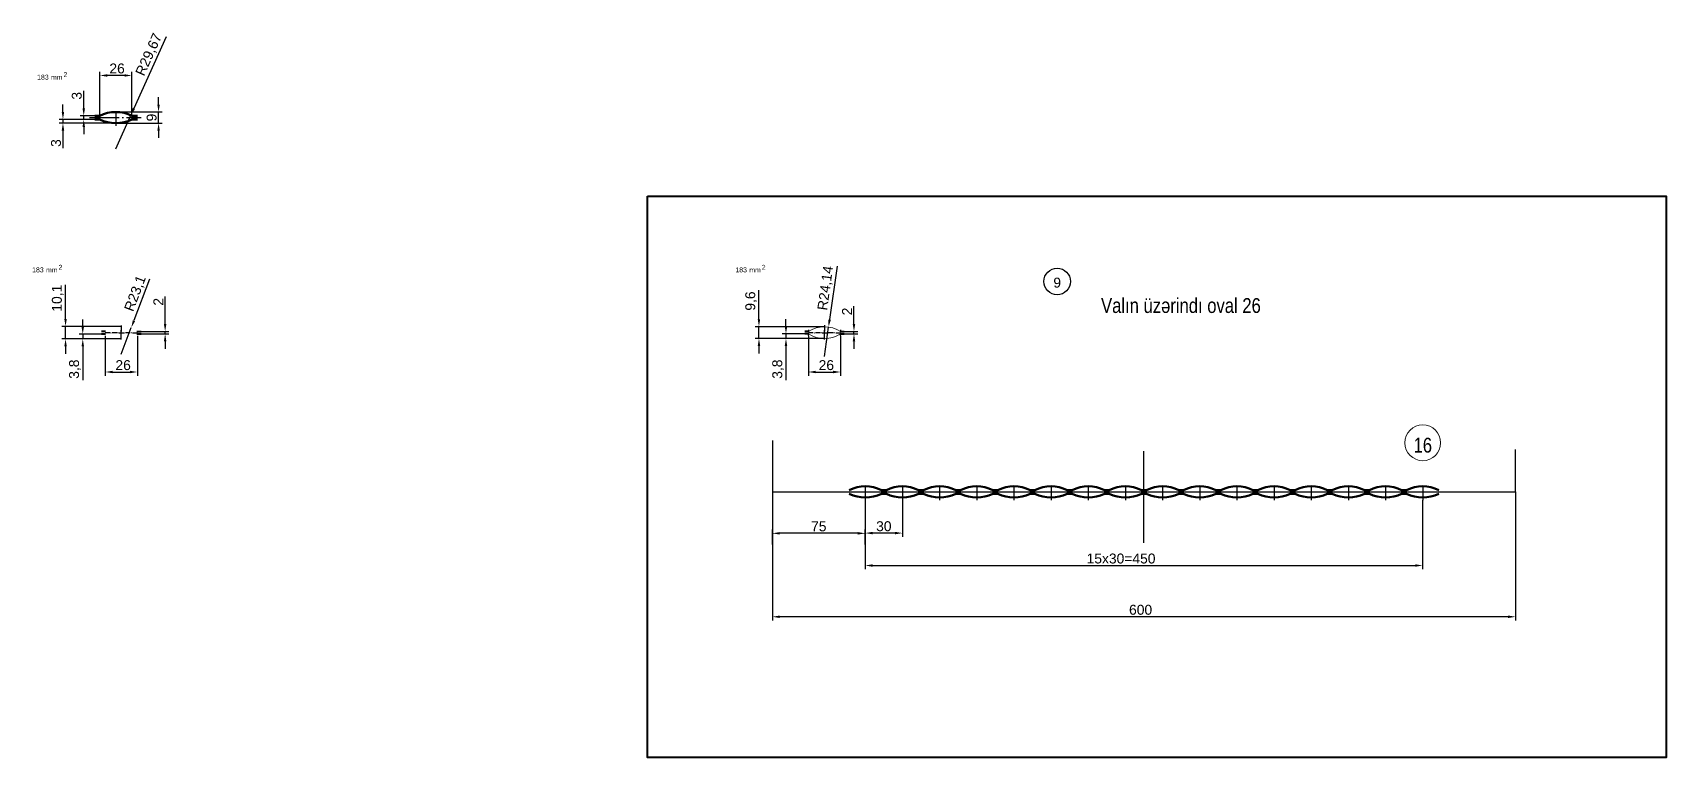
# Model space of a CAD drawing. Header units: millimetres. Extents: x 1526 to 31626, y -4643 to 9189.
# Drawn here: x 5017 to 6336, y -2134 to -1548 of the extents above; entities that cross this region are included whole.
import ezdxf

# ---------------------------------------------------------------- set-up
doc = ezdxf.new("R2010")
doc.units = ezdxf.units.MM
doc.linetypes.add('ACAD_ISO04W100', pattern=[30, 24, -3, 0, -3])
for name, color, linetype, lineweight in [('Main', 1, 'Continuous', 40), ('Quota', 3, 'Continuous', 40), ('контурная', 7, 'Continuous', 50), ('осевые', 1, 'ACAD_ISO04W100', 25), ('размерные', 7, 'Continuous', 25), ('тонкая', 7, 'Continuous', 20), ('тонкий', 7, 'Continuous', 20)]:
    doc.layers.add(name, color=color, linetype=linetype, lineweight=lineweight)
doc.layers.add('осевая', color=4, linetype='Continuous')
doc.styles.add('s1v4', font='arial.ttf', dxfattribs={"height": 4})
doc.styles.add('s3v4', font='arial.ttf', dxfattribs={"width": 0.8, "height": 12})
doc.styles.get("Standard").update_dxf_attribs({"font": 'arial.ttf'})
doc.dimstyles.new('s2v4', dxfattribs={"dimtxt": 8, "dimasz": 6, "dimexe": 3, "dimexo": 0, "dimgap": 1.5, "dimtad": 1, "dimtxsty": 'Standard', "dimcen": 2.5, "dimadec": 0, "dimazin": 0, "dimtfac": 1, "dimtmove": 0, "dimatfit": 3, "dimfxl": 1, "dimarcsym": 0})
doc.dimstyles.new('s2v4$0', dxfattribs={"dimtxt": 8, "dimasz": 6, "dimexe": 3, "dimexo": 0, "dimgap": 1.5, "dimtad": 1, "dimtxsty": 'Standard', "dimcen": 2.5, "dimadec": 0, "dimazin": 0, "dimtfac": 1, "dimtmove": 0, "dimatfit": 3, "dimfxl": 1, "dimarcsym": 0})

# ---------------------------------------------------------------- blocks, each defined once
blk = doc.blocks.new('*D942')
at = {"layer": 'Defpoints', "color": 0, "transparency": 16777216}
for p in [(5614.3, -1877.9), (6214.3, -1919.3), (5614.3, -2020.2)]:
    blk.add_point(p, dxfattribs=at)
at = {"layer": 'тонкая', "color": 0, "lineweight": -2, "transparency": 16777216}
for p, q in [((5614.3, -1877.9), (5614.3, -2023.2)), ((6214.3, -1919.3), (6214.3, -2023.2)), ((6208.3, -2020.2), (5620.3, -2020.2))]:
    blk.add_line(p, q, dxfattribs=at)
at = {"layer": 'тонкая', "color": 0, "transparency": 16777216}
for points in [[(5620.3, -2019.2), (5620.3, -2021.2), (5614.3, -2020.2)], [(6208.3, -2019.2), (6208.3, -2021.2), (6214.3, -2020.2)]]:
    blk.add_solid(points, dxfattribs=at)
at = {"layer": 'тонкая', "color": 0, "transparency": 16777216, "insert": (5911.6, -2014.6), "char_height": 8, "attachment_point": 5}
blk.add_mtext('600', dxfattribs=at)
blk = doc.blocks.new('*D943')
at = {"layer": 'Defpoints', "color": 0, "transparency": 16777216}
for p in [(5689.3, -1926), (6139.3, -1926), (6139.3, -1978.8)]:
    blk.add_point(p, dxfattribs=at)
at = {"layer": 'размерные', "color": 0, "lineweight": -2, "transparency": 16777216}
for p, q in [((5689.3, -1926), (5689.3, -1981.8)), ((6139.3, -1926), (6139.3, -1981.8)), ((5695.3, -1978.8), (6133.3, -1978.8))]:
    blk.add_line(p, q, dxfattribs=at)
at = {"layer": 'размерные', "color": 0, "transparency": 16777216}
for points in [[(5695.3, -1977.8), (5695.3, -1979.8), (5689.3, -1978.8)], [(6133.3, -1977.8), (6133.3, -1979.8), (6139.3, -1978.8)]]:
    blk.add_solid(points, dxfattribs=at)
at = {"layer": 'размерные', "color": 0, "transparency": 16777216, "insert": (5895.8, -1973.2), "char_height": 8, "attachment_point": 5}
blk.add_mtext('15x30=450', dxfattribs=at)
blk = doc.blocks.new('*D944')
at = {"layer": 'Defpoints', "color": 0, "transparency": 16777216}
for p in [(5719.3, -1926), (5689.3, -1943.3), (5689.3, -1952.6)]:
    blk.add_point(p, dxfattribs=at)
at = {"layer": 'размерные', "color": 0, "lineweight": -2, "transparency": 16777216}
for p, q in [((5719.3, -1926), (5719.3, -1955.6)), ((5689.3, -1943.3), (5689.3, -1955.6)), ((5713.3, -1952.6), (5695.3, -1952.6))]:
    blk.add_line(p, q, dxfattribs=at)
at = {"layer": 'размерные', "color": 0, "transparency": 16777216}
for points in [[(5695.3, -1951.6), (5695.3, -1953.6), (5689.3, -1952.6)], [(5713.3, -1951.6), (5713.3, -1953.6), (5719.3, -1952.6)]]:
    blk.add_solid(points, dxfattribs=at)
at = {"layer": 'размерные', "color": 0, "transparency": 16777216, "insert": (5704.3, -1947.1), "char_height": 8, "attachment_point": 5}
blk.add_mtext('30', dxfattribs=at)
blk = doc.blocks.new('*D945')
at = {"layer": 'Defpoints', "color": 0, "transparency": 16777216}
for p in [(5614.3, -1952.8), (5614.3, -1961.7), (5689.3, -1961.7)]:
    blk.add_point(p, dxfattribs=at)
at = {"layer": 'размерные', "color": 0, "lineweight": -2, "transparency": 16777216}
for p, q in [((5614.3, -1961.7), (5614.3, -1949.8)), ((5689.3, -1961.7), (5689.3, -1949.8)), ((5683.3, -1952.8), (5620.3, -1952.8))]:
    blk.add_line(p, q, dxfattribs=at)
at = {"layer": 'размерные', "color": 0, "transparency": 16777216}
for points in [[(5620.3, -1951.8), (5620.3, -1953.8), (5614.3, -1952.8)], [(5683.3, -1951.8), (5683.3, -1953.8), (5689.3, -1952.8)]]:
    blk.add_solid(points, dxfattribs=at)
at = {"layer": 'размерные', "color": 0, "transparency": 16777216, "insert": (5651.8, -1947.2), "char_height": 8, "attachment_point": 5}
blk.add_mtext('75', dxfattribs=at)
blk = doc.blocks.new('*D946')
at = {"layer": 'Defpoints', "color": 0, "transparency": 16777216}
for p in [(5071.3, -1583), (5071.3, -1615.5), (5097.3, -1615.5)]:
    blk.add_point(p, dxfattribs=at)
at = {"layer": 'тонкий', "color": 0, "lineweight": -2, "transparency": 16777216}
for p, q in [((5071.3, -1615.5), (5071.3, -1580)), ((5097.3, -1615.5), (5097.3, -1580)), ((5091.3, -1583), (5077.3, -1583))]:
    blk.add_line(p, q, dxfattribs=at)
at = {"layer": 'тонкий', "color": 0, "transparency": 16777216}
for points in [[(5077.3, -1582), (5077.3, -1584), (5071.3, -1583)], [(5091.3, -1582), (5091.3, -1584), (5097.3, -1583)]]:
    blk.add_solid(points, dxfattribs=at)
at = {"layer": 'тонкий', "color": 0, "transparency": 16777216, "insert": (5085.3, -1577.4), "char_height": 8, "attachment_point": 5}
blk.add_mtext('26', dxfattribs=at)
blk = doc.blocks.new('*D947')
at = {"layer": 'Defpoints', "color": 0, "transparency": 16777216}
for p in [(5041.6, -1618.5), (5067.4, -1618.5), (5084.3, -1621.5)]:
    blk.add_point(p, dxfattribs=at)
at = {"layer": 'тонкий', "color": 0, "lineweight": -2, "transparency": 16777216}
for p, q in [((5041.6, -1612.5), (5041.6, -1606.5)), ((5067.4, -1618.5), (5038.6, -1618.5)), ((5084.3, -1621.5), (5038.6, -1621.5)), ((5041.6, -1618.5), (5041.6, -1621.5)), ((5041.6, -1627.5), (5041.6, -1641.8))]:
    blk.add_line(p, q, dxfattribs=at)
at = {"layer": 'тонкий', "color": 0, "transparency": 16777216}
for points in [[(5040.6, -1612.5), (5042.6, -1612.5), (5041.6, -1618.5)], [(5040.6, -1627.5), (5042.6, -1627.5), (5041.6, -1621.5)]]:
    blk.add_solid(points, dxfattribs=at)
at = {"layer": 'тонкий', "color": 0, "transparency": 16777216, "insert": (5036, -1637.6), "char_height": 8, "attachment_point": 5, "rotation": 90}
blk.add_mtext('3', dxfattribs=at)
blk = doc.blocks.new('*D948')
at = {"layer": 'Defpoints', "color": 0, "transparency": 16777216}
for p in [(5084.3, -1612.5), (5084.3, -1621.5), (5118.8, -1612.5)]:
    blk.add_point(p, dxfattribs=at)
at = {"layer": 'тонкий', "color": 0, "lineweight": -2, "transparency": 16777216}
for p, q in [((5118.8, -1606.5), (5118.8, -1600.5)), ((5084.3, -1612.5), (5121.8, -1612.5)), ((5084.3, -1621.5), (5121.8, -1621.5)), ((5118.8, -1621.5), (5118.8, -1612.5)), ((5118.8, -1627.5), (5118.8, -1633.5))]:
    blk.add_line(p, q, dxfattribs=at)
at = {"layer": 'тонкий', "color": 0, "transparency": 16777216}
for points in [[(5117.8, -1606.5), (5119.8, -1606.5), (5118.8, -1612.5)], [(5117.8, -1627.5), (5119.8, -1627.5), (5118.8, -1621.5)]]:
    blk.add_solid(points, dxfattribs=at)
at = {"layer": 'тонкий', "color": 0, "transparency": 16777216, "insert": (5113.2, -1617), "char_height": 8, "attachment_point": 5, "rotation": 90}
blk.add_mtext('9', dxfattribs=at)
blk = doc.blocks.new('*D949')
at = {"layer": 'Defpoints', "color": 0, "transparency": 16777216}
for p in [(5058.4, -1615.5), (5067.4, -1615.5), (5067.4, -1618.5)]:
    blk.add_point(p, dxfattribs=at)
at = {"layer": 'тонкий', "color": 0, "lineweight": -2, "transparency": 16777216}
for p, q in [((5058.4, -1609.5), (5058.4, -1595.3)), ((5067.4, -1615.5), (5055.4, -1615.5)), ((5067.4, -1618.5), (5055.4, -1618.5)), ((5058.4, -1618.5), (5058.4, -1615.5)), ((5058.4, -1624.5), (5058.4, -1630.5))]:
    blk.add_line(p, q, dxfattribs=at)
at = {"layer": 'тонкий', "color": 0, "transparency": 16777216}
for points in [[(5057.4, -1609.5), (5059.4, -1609.5), (5058.4, -1615.5)], [(5057.4, -1624.5), (5059.4, -1624.5), (5058.4, -1618.5)]]:
    blk.add_solid(points, dxfattribs=at)
at = {"layer": 'тонкий', "color": 0, "transparency": 16777216, "insert": (5052.8, -1599.4), "char_height": 8, "attachment_point": 5, "rotation": 90}
blk.add_mtext('3', dxfattribs=at)
blk = doc.blocks.new('*D950')
at = {"layer": 'Defpoints', "color": 0, "transparency": 16777216}
for p in [(5096.4, -1615.1), (5084.3, -1642.2)]:
    blk.add_point(p, dxfattribs=at)
at = {"layer": 'тонкий', "color": 0, "lineweight": -2, "transparency": 16777216}
for p, q in [((5124.8, -1551.7), (5098.8, -1609.6)), ((5084.3, -1642.2), (5096.4, -1615.1))]:
    blk.add_line(p, q, dxfattribs=at)
at = {"layer": 'тонкий', "color": 0, "transparency": 16777216}
blk.add_solid([(5097.9, -1609.2), (5099.8, -1610), (5096.4, -1615.1)], dxfattribs=at)
at = {"layer": 'тонкий', "color": 0, "transparency": 16777216, "insert": (5111.4, -1566.3), "char_height": 8, "attachment_point": 5, "rotation": 65.8668}
blk.add_mtext('R29,67', dxfattribs=at)
blk = doc.blocks.new('*D951')
at = {"layer": 'Defpoints', "color": 0, "transparency": 16777216}
for p in [(5643.4, -1793.3), (5669.4, -1793.3), (5669.4, -1822.5)]:
    blk.add_point(p, dxfattribs=at)
at = {"layer": 'тонкий', "color": 0, "lineweight": -2, "transparency": 16777216}
for p, q in [((5643.4, -1793.3), (5643.4, -1825.5)), ((5669.4, -1793.3), (5669.4, -1825.5)), ((5649.4, -1822.5), (5663.4, -1822.5))]:
    blk.add_line(p, q, dxfattribs=at)
at = {"layer": 'тонкий', "color": 0, "transparency": 16777216}
for points in [[(5649.4, -1821.5), (5649.4, -1823.5), (5643.4, -1822.5)], [(5663.4, -1821.5), (5663.4, -1823.5), (5669.4, -1822.5)]]:
    blk.add_solid(points, dxfattribs=at)
at = {"layer": 'тонкий', "color": 0, "transparency": 16777216, "insert": (5657.9, -1817), "char_height": 8, "attachment_point": 5}
blk.add_mtext('26', dxfattribs=at)
blk = doc.blocks.new('*D952')
at = {"layer": 'Defpoints', "color": 0, "transparency": 16777216}
for p in [(5640.4, -1791.7), (5625.3, -1795.5), (5656.4, -1795.5)]:
    blk.add_point(p, dxfattribs=at)
at = {"layer": 'тонкий', "color": 0, "lineweight": -2, "transparency": 16777216}
for p, q in [((5625.3, -1785.7), (5625.3, -1779.7)), ((5640.4, -1791.7), (5622.3, -1791.7)), ((5625.3, -1791.7), (5625.3, -1795.5)), ((5656.4, -1795.5), (5622.3, -1795.5)), ((5625.3, -1801.5), (5625.3, -1829))]:
    blk.add_line(p, q, dxfattribs=at)
at = {"layer": 'тонкий', "color": 0, "transparency": 16777216}
for points in [[(5624.3, -1785.7), (5626.3, -1785.7), (5625.3, -1791.7)], [(5624.3, -1801.5), (5626.3, -1801.5), (5625.3, -1795.5)]]:
    blk.add_solid(points, dxfattribs=at)
at = {"layer": 'тонкий', "color": 0, "transparency": 16777216, "insert": (5619, -1820.2), "char_height": 8, "attachment_point": 5, "rotation": 90}
blk.add_mtext('3,8', dxfattribs=at)
blk = doc.blocks.new('*D953')
at = {"layer": 'Defpoints', "color": 0, "transparency": 16777216}
for p in [(5104.7, -1789.7), (5104.7, -1791.7), (5124.1, -1789.7)]:
    blk.add_point(p, dxfattribs=at)
at = {"layer": 'тонкий', "color": 0, "lineweight": -2, "transparency": 16777216}
for p, q in [((5124.1, -1783.7), (5124.1, -1761.6)), ((5104.7, -1789.7), (5127.1, -1789.7)), ((5104.7, -1791.7), (5127.1, -1791.7)), ((5124.1, -1791.7), (5124.1, -1789.7)), ((5124.1, -1797.7), (5124.1, -1803.7))]:
    blk.add_line(p, q, dxfattribs=at)
at = {"layer": 'тонкий', "color": 0, "transparency": 16777216}
for points in [[(5123.1, -1783.7), (5125.1, -1783.7), (5124.1, -1789.7)], [(5123.1, -1797.7), (5125.1, -1797.7), (5124.1, -1791.7)]]:
    blk.add_solid(points, dxfattribs=at)
at = {"layer": 'тонкий', "color": 0, "transparency": 16777216, "insert": (5118.6, -1765.8), "char_height": 8, "attachment_point": 5, "rotation": 90}
blk.add_mtext('2', dxfattribs=at)
blk = doc.blocks.new('*D954')
at = {"layer": 'Defpoints', "color": 0, "transparency": 16777216}
for p in [(5075.7, -1793.3), (5101.7, -1793.3), (5101.7, -1822.5)]:
    blk.add_point(p, dxfattribs=at)
at = {"layer": 'тонкий', "color": 0, "lineweight": -2, "transparency": 16777216}
for p, q in [((5075.7, -1793.3), (5075.7, -1825.5)), ((5101.7, -1793.3), (5101.7, -1825.5)), ((5081.7, -1822.5), (5095.7, -1822.5))]:
    blk.add_line(p, q, dxfattribs=at)
at = {"layer": 'тонкий', "color": 0, "transparency": 16777216}
for points in [[(5081.7, -1821.5), (5081.7, -1823.5), (5075.7, -1822.5)], [(5095.7, -1821.5), (5095.7, -1823.5), (5101.7, -1822.5)]]:
    blk.add_solid(points, dxfattribs=at)
at = {"layer": 'тонкий', "color": 0, "transparency": 16777216, "insert": (5090.2, -1817), "char_height": 8, "attachment_point": 5}
blk.add_mtext('26', dxfattribs=at)
blk = doc.blocks.new('*D955')
at = {"layer": 'Defpoints', "color": 0, "transparency": 16777216}
for p in [(5096.8, -1786.6), (5088.7, -1808.2)]:
    blk.add_point(p, dxfattribs=at)
at = {"layer": 'тонкий', "color": 0, "lineweight": -2, "transparency": 16777216}
for p, q in [((5111.6, -1747.4), (5098.9, -1781)), ((5088.7, -1808.2), (5096.8, -1786.6))]:
    blk.add_line(p, q, dxfattribs=at)
at = {"layer": 'тонкий', "color": 0, "transparency": 16777216}
blk.add_solid([(5098, -1780.7), (5099.9, -1781.4), (5096.8, -1786.6)], dxfattribs=at)
at = {"layer": 'тонкий', "color": 0, "transparency": 16777216, "insert": (5100.4, -1759.2), "char_height": 8, "attachment_point": 5, "rotation": 69.3406}
blk.add_mtext('R23,1', dxfattribs=at)
blk = doc.blocks.new('*D956')
at = {"layer": 'Defpoints', "color": 0, "transparency": 16777216}
for p in [(5043.7, -1785.7), (5088.7, -1785.7), (5088.7, -1795.8)]:
    blk.add_point(p, dxfattribs=at)
at = {"layer": 'тонкий', "color": 0, "lineweight": -2, "transparency": 16777216}
for p, q in [((5043.7, -1779.7), (5043.7, -1752.2)), ((5088.7, -1785.7), (5040.7, -1785.7)), ((5043.7, -1795.8), (5043.7, -1785.7)), ((5088.7, -1795.8), (5040.7, -1795.8)), ((5043.7, -1801.8), (5043.7, -1807.8))]:
    blk.add_line(p, q, dxfattribs=at)
at = {"layer": 'тонкий', "color": 0, "transparency": 16777216}
for points in [[(5042.7, -1779.7), (5044.7, -1779.7), (5043.7, -1785.7)], [(5042.7, -1801.8), (5044.7, -1801.8), (5043.7, -1795.8)]]:
    blk.add_solid(points, dxfattribs=at)
at = {"layer": 'тонкий', "color": 0, "transparency": 16777216, "insert": (5037.4, -1762.9), "char_height": 8, "attachment_point": 5, "rotation": 90}
blk.add_mtext('10,1', dxfattribs=at)
blk = doc.blocks.new('*D957')
at = {"layer": 'Defpoints', "color": 0, "transparency": 16777216}
for p in [(5072.7, -1792), (5057.6, -1795.8), (5072.8, -1795.8)]:
    blk.add_point(p, dxfattribs=at)
at = {"layer": 'тонкий', "color": 0, "lineweight": -2, "transparency": 16777216}
for p, q in [((5057.6, -1786), (5057.6, -1780)), ((5072.7, -1792), (5054.6, -1792)), ((5057.6, -1792), (5057.6, -1795.8)), ((5072.8, -1795.8), (5054.6, -1795.8)), ((5057.6, -1801.8), (5057.6, -1829))]:
    blk.add_line(p, q, dxfattribs=at)
at = {"layer": 'тонкий', "color": 0, "transparency": 16777216}
for points in [[(5056.6, -1786), (5058.6, -1786), (5057.6, -1792)], [(5056.6, -1801.8), (5058.6, -1801.8), (5057.6, -1795.8)]]:
    blk.add_solid(points, dxfattribs=at)
at = {"layer": 'тонкий', "color": 0, "transparency": 16777216, "insert": (5051.3, -1820.2), "char_height": 8, "attachment_point": 5, "rotation": 90}
blk.add_mtext('3,8', dxfattribs=at)
blk = doc.blocks.new('*D958')
at = {"layer": 'Defpoints', "color": 0, "transparency": 16777216}
for p in [(5659.7, -1786.2), (5656.4, -1810.1)]:
    blk.add_point(p, dxfattribs=at)
at = {"layer": 'размерные', "color": 0, "lineweight": -2, "transparency": 16777216}
for p, q in [((5666.5, -1737), (5660.5, -1780.2)), ((5656.4, -1810.1), (5659.7, -1786.2))]:
    blk.add_line(p, q, dxfattribs=at)
at = {"layer": 'размерные', "color": 0, "transparency": 16777216}
blk.add_solid([(5659.5, -1780.1), (5661.5, -1780.4), (5659.7, -1786.2)], dxfattribs=at)
at = {"layer": 'размерные', "color": 0, "transparency": 16777216, "insert": (5657.7, -1754.8), "char_height": 8, "attachment_point": 5, "rotation": 82.119}
blk.add_mtext('R24,14', dxfattribs=at)
blk = doc.blocks.new('*D959')
at = {"layer": 'Defpoints', "color": 0, "transparency": 16777216}
for p in [(5672.4, -1789.7), (5672.4, -1791.7), (5680.2, -1789.7)]:
    blk.add_point(p, dxfattribs=at)
at = {"layer": 'размерные', "color": 0, "lineweight": -2, "transparency": 16777216}
for p, q in [((5680.2, -1783.7), (5680.2, -1769.4)), ((5672.4, -1789.7), (5683.2, -1789.7)), ((5672.4, -1791.7), (5683.2, -1791.7)), ((5680.2, -1791.7), (5680.2, -1789.7)), ((5680.2, -1797.7), (5680.2, -1803.7))]:
    blk.add_line(p, q, dxfattribs=at)
at = {"layer": 'размерные', "color": 0, "transparency": 16777216}
for points in [[(5679.2, -1783.7), (5681.2, -1783.7), (5680.2, -1789.7)], [(5679.2, -1797.7), (5681.2, -1797.7), (5680.2, -1791.7)]]:
    blk.add_solid(points, dxfattribs=at)
at = {"layer": 'размерные', "color": 0, "transparency": 16777216, "insert": (5674.6, -1773.6), "char_height": 8, "attachment_point": 5, "rotation": 90}
blk.add_mtext('2', dxfattribs=at)
blk = doc.blocks.new('*D960')
at = {"layer": 'Defpoints', "color": 0, "transparency": 16777216}
for p in [(5603.5, -1785.9), (5656.4, -1785.9), (5656.4, -1795.5)]:
    blk.add_point(p, dxfattribs=at)
at = {"layer": 'размерные', "color": 0, "lineweight": -2, "transparency": 16777216}
for p, q in [((5603.5, -1779.9), (5603.5, -1756.4)), ((5656.4, -1785.9), (5600.5, -1785.9)), ((5603.5, -1795.5), (5603.5, -1785.9)), ((5656.4, -1795.5), (5600.5, -1795.5)), ((5603.5, -1801.5), (5603.5, -1807.5))]:
    blk.add_line(p, q, dxfattribs=at)
at = {"layer": 'размерные', "color": 0, "transparency": 16777216}
for points in [[(5602.5, -1779.9), (5604.5, -1779.9), (5603.5, -1785.9)], [(5602.5, -1801.5), (5604.5, -1801.5), (5603.5, -1795.5)]]:
    blk.add_solid(points, dxfattribs=at)
at = {"layer": 'размерные', "color": 0, "transparency": 16777216, "insert": (5597.2, -1765.2), "char_height": 8, "attachment_point": 5, "rotation": 90}
blk.add_mtext('9,6', dxfattribs=at)

msp = doc.modelspace()

# ---------------------------------------------------------------- linework, layer by layer
at = {"color": 3, "linetype": 'ByBlock'}
for p, q in [((5079.60573, -1790.7388), (5075.65258, -1790.7388)), ((5080.28991, -1790.7388), (5080.66266, -1790.7388)), ((5085.31576, -1790.7388), (5081.36261, -1790.7388)), ((5086.1942, -1790.7388), (5085.82145, -1790.7388)), ((5086.69989, -1790.7388), (5090.65304, -1790.7388)), ((5088.67647, -1784.95038), (5088.67647, -1788.90353)), ((5088.67647, -1785.15038), (5088.67647, -1789.10353)), ((5088.67647, -1792.71537), (5088.67647, -1788.76222)), ((5088.67647, -1789.2465), (5088.67647, -1789.61925)), ((5088.67647, -1789.4465), (5088.67647, -1789.81925)), ((5088.68893, -1796.3267), (5088.68893, -1792.37355)), ((5091.15873, -1790.7388), (5091.53148, -1790.7388)), ((5095.99032, -1790.7388), (5092.03717, -1790.7388)), ((5097.06302, -1790.7388), (5096.69027, -1790.7388)), ((5097.7472, -1790.7388), (5101.70035, -1790.7388)), ((5647.32718, -1790.7388), (5643.37403, -1790.7388)), ((5648.01136, -1790.7388), (5648.3841, -1790.7388)), ((5653.03721, -1790.7388), (5649.08406, -1790.7388)), ((5653.91564, -1790.7388), (5653.5429, -1790.7388)), ((5654.42134, -1790.7388), (5658.37449, -1790.7388)), ((5656.39791, -1784.70038), (5656.39791, -1788.65353)), ((5656.39791, -1784.90038), (5656.39791, -1788.85353)), ((5656.39791, -1792.71537), (5656.39791, -1788.76222)), ((5656.39791, -1788.9965), (5656.39791, -1789.36925)), ((5656.39791, -1789.1965), (5656.39791, -1789.56925)), ((5656.41037, -1785.15089), (5656.41037, -1789.10404)), ((5656.41037, -1796.3267), (5656.41037, -1792.37355)), ((5658.88018, -1790.7388), (5659.25293, -1790.7388)), ((5663.71177, -1790.7388), (5659.75862, -1790.7388)), ((5664.78447, -1790.7388), (5664.41172, -1790.7388)), ((5665.46865, -1790.7388), (5669.4218, -1790.7388))]:
    msp.add_line(p, q, dxfattribs=at)
msp.add_circle((5844.25595, -1749.38374), 10.75362)
at = {"layer": 'Main'}
for p, q in [((5075.98316, -1789.7388), (5072.68416, -1789.7388)), ((5075.99562, -1791.98828), (5072.69662, -1791.98828)), ((5101.36977, -1789.7388), (5104.66877, -1789.7388)), ((5101.38223, -1791.73828), (5104.68124, -1791.73828)), ((5643.71707, -1789.73931), (5640.41807, -1789.73931)), ((5643.71707, -1791.73828), (5640.41807, -1791.73828)), ((5669.10368, -1789.73931), (5672.40268, -1789.73931)), ((5669.10368, -1791.73828), (5672.40268, -1791.73828))]:
    msp.add_line(p, q, dxfattribs=at)
at = {"layer": 'Quota'}
msp.add_lwpolyline([(5513.62024, -1680.3793), (6336.01264, -1680.3793), (6336.01264, -2133.72865), (5513.62024, -2133.72865)], close=True, dxfattribs=at)
at = {"layer": 'контурная'}
for p, q in [((5071.2594, -1615.51525), (5067.35357, -1615.51525)), ((5071.2594, -1618.51525), (5067.35357, -1618.51525)), ((5101.67771, -1615.51525), (5097.26094, -1615.51525)), ((5101.67771, -1618.51525), (5097.26094, -1618.51525)), ((5706.3306, -1917.81492), (5702.33214, -1917.81492)), ((5706.3306, -1920.81492), (5702.33214, -1920.81492)), ((5736.3306, -1917.81492), (5732.33214, -1917.81492)), ((5736.3306, -1920.81492), (5732.33214, -1920.81492)), ((5766.3306, -1917.81492), (5762.33214, -1917.81492)), ((5766.3306, -1920.81492), (5762.33214, -1920.81492)), ((5796.3306, -1917.81492), (5792.33214, -1917.81492)), ((5796.3306, -1920.81492), (5792.33214, -1920.81492)), ((5826.3306, -1917.81492), (5822.33214, -1917.81492)), ((5826.3306, -1920.81492), (5822.33214, -1920.81492)), ((5856.3306, -1917.81492), (5852.33214, -1917.81492)), ((5856.3306, -1920.81492), (5852.33214, -1920.81492)), ((5886.3306, -1917.81492), (5882.33214, -1917.81492)), ((5886.3306, -1920.81492), (5882.33214, -1920.81492)), ((5916.74892, -1917.81492), (5912.33214, -1917.81492)), ((5916.74892, -1920.81492), (5912.33214, -1920.81492)), ((5942.33214, -1917.81492), (5946.3306, -1917.81492)), ((5942.33214, -1920.81492), (5946.3306, -1920.81492)), ((5972.33214, -1917.81492), (5976.3306, -1917.81492)), ((5972.33214, -1920.81492), (5976.3306, -1920.81492)), ((6002.33214, -1917.81492), (6006.3306, -1917.81492)), ((6002.33214, -1920.81492), (6006.3306, -1920.81492)), ((6032.33214, -1917.81492), (6036.3306, -1917.81492)), ((6032.33214, -1920.81492), (6036.3306, -1920.81492)), ((6062.33214, -1917.81492), (6066.3306, -1917.81492)), ((6062.33214, -1920.81492), (6066.3306, -1920.81492)), ((6092.33214, -1917.81492), (6096.3306, -1917.81492)), ((6092.33214, -1920.81492), (6096.3306, -1920.81492)), ((6122.33214, -1917.81492), (6126.3306, -1917.81492)), ((6122.33214, -1920.81492), (6126.3306, -1920.81492))]:
    msp.add_line(p, q, dxfattribs=at)
for centre, start, end in [((5084.26017, -1642.18525), 64.01225192, 115.98774808), ((5084.26017, -1591.84525), 244.01225192, 295.98774808), ((5689.33137, -1944.48492), 64.01225192, 115.98774808), ((5689.33137, -1894.14492), 244.01225192, 295.98774808), ((5719.33137, -1944.48492), 64.01225192, 115.98774808), ((5719.33137, -1894.14492), 244.01225192, 295.98774808), ((5749.33137, -1944.48492), 64.01225192, 115.98774808), ((5749.33137, -1894.14492), 244.01225192, 295.98774808), ((5779.33137, -1944.48492), 64.01225192, 115.98774808), ((5779.33137, -1894.14492), 244.01225192, 295.98774808), ((5809.33137, -1944.48492), 64.01225192, 115.98774808), ((5809.33137, -1894.14492), 244.01225192, 295.98774808), ((5839.33137, -1944.48492), 64.01225192, 115.98774808), ((5839.33137, -1894.14492), 244.01225192, 295.98774808), ((5869.33137, -1944.48492), 64.01225192, 115.98774808), ((5869.33137, -1894.14492), 244.01225192, 295.98774808), ((5899.33137, -1944.48492), 64.01225192, 115.98774808), ((5899.33137, -1894.14492), 244.01225192, 295.98774808), ((5929.33137, -1944.48492), 64.01225192, 115.98774808), ((5929.33137, -1894.14492), 244.01225192, 295.98774808), ((5959.33137, -1944.48492), 64.01225192, 115.98774808), ((5959.33137, -1894.14492), 244.01225192, 295.98774808), ((5989.33137, -1944.48492), 64.01225192, 115.98774808), ((5989.33137, -1894.14492), 244.01225192, 295.98774808), ((6019.33137, -1944.48492), 64.01225192, 115.98774808), ((6019.33137, -1894.14492), 244.01225192, 295.98774808), ((6049.33137, -1944.48492), 64.01225192, 115.98774808), ((6049.33137, -1894.14492), 244.01225192, 295.98774808), ((6079.33137, -1944.48492), 64.01225192, 115.98774808), ((6079.33137, -1894.14492), 244.01225192, 295.98774808), ((6109.33137, -1944.48492), 64.01225192, 115.98774808), ((6109.33137, -1894.14492), 244.01225192, 295.98774808), ((6139.33137, -1944.48492), 64.01225192, 115.98774808), ((6139.33137, -1894.14492), 244.01225192, 295.98774808)]:
    msp.add_arc(centre, 29.67, start, end, dxfattribs=at)
at = {"layer": 'осевая'}
for p, q in [((5914.33137, -1960.46453), (5914.33137, -1886.49603)), ((5614.33137, -1919.31492), (6214.33137, -1919.31492))]:
    msp.add_line(p, q, dxfattribs=at)
at = {"layer": 'осевые'}
for p, q in [((5062.94007, -1617.01525), (5104.62795, -1617.01525)), ((5084.26017, -1612.51525), (5084.26017, -1623.72335)), ((5689.33137, -1914.81492), (5689.33137, -1926.02302)), ((5719.33137, -1914.81492), (5719.33137, -1926.02302)), ((5749.33137, -1914.81492), (5749.33137, -1926.02302)), ((5779.33137, -1914.81492), (5779.33137, -1926.02302)), ((5809.33137, -1914.81492), (5809.33137, -1926.02302)), ((5839.33137, -1914.81492), (5839.33137, -1926.02302)), ((5869.33137, -1914.81492), (5869.33137, -1926.02302)), ((5899.33137, -1914.81492), (5899.33137, -1926.02302)), ((5929.33137, -1914.81492), (5929.33137, -1926.02302)), ((5959.33137, -1914.81492), (5959.33137, -1926.02302)), ((5989.33137, -1914.81492), (5989.33137, -1926.02302)), ((6019.33137, -1914.81492), (6019.33137, -1926.02302)), ((6049.33137, -1914.81492), (6049.33137, -1926.02302)), ((6079.33137, -1914.81492), (6079.33137, -1926.02302)), ((6109.33137, -1914.81492), (6109.33137, -1926.02302)), ((6139.33137, -1914.81492), (6139.33137, -1926.02302))]:
    msp.add_line(p, q, dxfattribs=at)
at = {"layer": 'размерные'}
for p, q in [((5643.40561, -1788.3888), (5643.40561, -1789.73931)), ((5643.40561, -1793.0888), (5643.40561, -1791.73828)), ((5669.41022, -1788.3888), (5669.41022, -1789.73931)), ((5669.41022, -1793.0888), (5669.41022, -1791.73828)), ((6214.33137, -1919.31492), (6214.33137, -1885.13548))]:
    msp.add_line(p, q, dxfattribs=at)
at = {"layer": 'тонкая'}
for p, q in [((5075.68416, -1789.6888), (5075.68446, -1789.7388)), ((5101.66877, -1789.6888), (5101.66907, -1789.7388)), ((5101.68094, -1791.73828), (5101.68124, -1791.78828)), ((5614.33137, -1959.53612), (5614.33137, -1877.90112))]:
    msp.add_line(p, q, dxfattribs=at)
msp.add_circle((6139.33137, -1879.68779), 14.45713, dxfattribs=at)
for centre, start, end in [((5656.40791, -1810.07769), 57.40925905, 122.59074095), ((5656.40791, -1771.3999), 237.40925905, 302.59074095)]:
    msp.add_arc(centre, 24.13938, start, end, dxfattribs=at)

# ---------------------------------------------------------------- texts
at = {"insert": (5844.25396, -1750.36061), "char_height": 8, "attachment_point": 5}
msp.add_mtext('9', dxfattribs=at)
at = {"layer": 'тонкая', "style": 's1v4'}
for s, p in [('183', (5020.74802, -1586.36149)), ('2', (5042.0454, -1584.31754)), ('mm', (5031.97543, -1586.46209)), ('183', (5016.73492, -1742.00041)), ('mm', (5027.96233, -1742.10101)), ('2', (5038.0323, -1739.95646)), ('183', (5584.45636, -1742.00041)), ('mm', (5595.68378, -1742.10101)), ('2', (5605.75374, -1739.95646))]:
    msp.add_text(s, height=4, dxfattribs=at).set_placement(p)
at = {"layer": 'тонкая', "style": 's3v4', "width": 0.8}
for s, p in [('Valın üzərindı oval 26 ', (5879.67128, -1774.8171)), ('16', (6131.96872, -1887.59934))]:
    msp.add_text(s, height=12, dxfattribs=at).set_placement(p)

# ---------------------------------------------------------------- dimensions: what is measured, and where the dimension line sits
at = {"layer": 'размерные'}
dim = msp.add_radius_dim(center=(5656.40791, -1810.07769), mpoint=(5659.71781, -1786.16631), dimstyle='s2v4', dxfattribs=at)
dim.commit()
dim.dimension.update_dxf_attribs({"geometry": '*D958', "text_midpoint": (5657.69425, -1754.78274)})
for base, p1, p2, picture, middle in [((5603.51672, -1785.93832), (5656.40791, -1795.53928), (5656.41037, -1785.93832), '*D960', (5597.20908, -1765.15864)), ((5680.15542, -1789.73931), (5672.40268, -1791.73828), (5672.40268, -1789.73931), '*D959', (5674.63905, -1773.58993))]:
    dim = msp.add_linear_dim(base=base, p1=p1, p2=p2, angle=90, dimstyle='s2v4$0', dxfattribs=at)
    dim.commit()
    dim.dimension.update_dxf_attribs({"geometry": picture, "text_midpoint": middle})
dim = msp.add_linear_dim(base=(6139.33137, -1978.76872), p1=(5689.33137, -1926.02302), p2=(6139.33137, -1926.02302), text='15x30=450', dimstyle='s2v4$0', dxfattribs=at)
dim.commit()
dim.dimension.update_dxf_attribs({"geometry": '*D943', "text_midpoint": (5895.80223, -1978.76872), "dimtype": 160})
for base, p1, p2, picture, middle in [((5689.33137, -1952.64464), (5719.33137, -1926.02302), (5689.33137, -1943.32126), '*D944', (5704.33137, -1947.05733)), ((5614.33137, -1952.75359), (5689.33137, -1961.73739), (5614.33137, -1961.73739), '*D945', (5651.83137, -1947.18538))]:
    dim = msp.add_linear_dim(base=base, p1=p1, p2=p2, dimstyle='s2v4$0', dxfattribs=at)
    dim.commit()
    dim.dimension.update_dxf_attribs({"geometry": picture, "text_midpoint": middle})
at = {"layer": 'тонкая'}
dim = msp.add_linear_dim(base=(5614.33137, -2020.18227), p1=(6214.33137, -1919.31492), p2=(5614.33137, -1877.90112), dimstyle='s2v4', dxfattribs=at)
dim.commit()
dim.dimension.update_dxf_attribs({"geometry": '*D942', "text_midpoint": (5911.64758, -2020.18227), "dimtype": 160})
at = {"layer": 'тонкий'}
dim = msp.add_radius_dim(center=(5084.26017, -1642.18525), mpoint=(5096.39104, -1615.10849), dimstyle='s2v4', dxfattribs=at)
dim.commit()
dim.dimension.update_dxf_attribs({"geometry": '*D950', "text_midpoint": (5117.10711, -1568.86907), "dimtype": 164})
for base, p1, p2, picture, middle in [((5071.2594, -1582.96774), (5097.26094, -1615.51525), (5071.2594, -1615.51525), '*D946', (5085.251, -1582.96774)), ((5101.68877, -1822.5443), (5075.68416, -1793.3388), (5101.68877, -1793.3388), '*D954', (5090.18531, -1822.5443)), ((5669.41022, -1822.5443), (5643.40561, -1793.3388), (5669.41022, -1793.3388), '*D951', (5657.90675, -1822.5443))]:
    dim = msp.add_linear_dim(base=base, p1=p1, p2=p2, dimstyle='s2v4', dxfattribs=at)
    dim.commit()
    dim.dimension.update_dxf_attribs({"geometry": picture, "text_midpoint": middle, "dimtype": 160})
for base, p1, p2, picture, middle in [((5058.43285, -1615.51525), (5067.35357, -1618.51525), (5067.35357, -1615.51525), '*D949', (5052.84553, -1599.39588)), ((5118.8297, -1612.51525), (5084.26017, -1621.51525), (5084.26017, -1612.51525), '*D948', (5113.24512, -1617.01525))]:
    dim = msp.add_linear_dim(base=base, p1=p1, p2=p2, angle=90, dimstyle='s2v4', dxfattribs=at)
    dim.commit()
    dim.dimension.update_dxf_attribs({"geometry": picture, "text_midpoint": middle})
for base, p1, p2, picture, middle in [((5041.58527, -1618.51525), (5084.26017, -1621.51525), (5067.35357, -1618.51525), '*D947', (5041.58527, -1637.63463)), ((5043.68257, -1785.6888), (5088.68893, -1795.78828), (5088.67647, -1785.6888), '*D956', (5043.68257, -1762.94732)), ((5124.1198, -1789.7388), (5104.68124, -1791.73828), (5104.66877, -1789.7388), '*D953', (5124.1198, -1765.75039)), ((5057.58338, -1795.78828), (5072.69662, -1791.98828), (5072.75083, -1795.78828), '*D957', (5057.58338, -1820.19174)), ((5625.30482, -1795.53928), (5640.41807, -1791.73828), (5656.40791, -1795.53928), '*D952', (5625.30482, -1820.19174))]:
    dim = msp.add_linear_dim(base=base, p1=p1, p2=p2, angle=90, dimstyle='s2v4', dxfattribs=at)
    dim.commit()
    dim.dimension.update_dxf_attribs({"geometry": picture, "text_midpoint": middle, "dimtype": 160})
dim = msp.add_radius_dim(center=(5088.67647, -1808.2388), mpoint=(5096.82642, -1786.62426), dimstyle='s2v4', dxfattribs=at)
dim.commit()
dim.dimension.update_dxf_attribs({"geometry": '*D955', "text_midpoint": (5100.43131, -1759.18553)})

doc.saveas('drawing.dxf')
